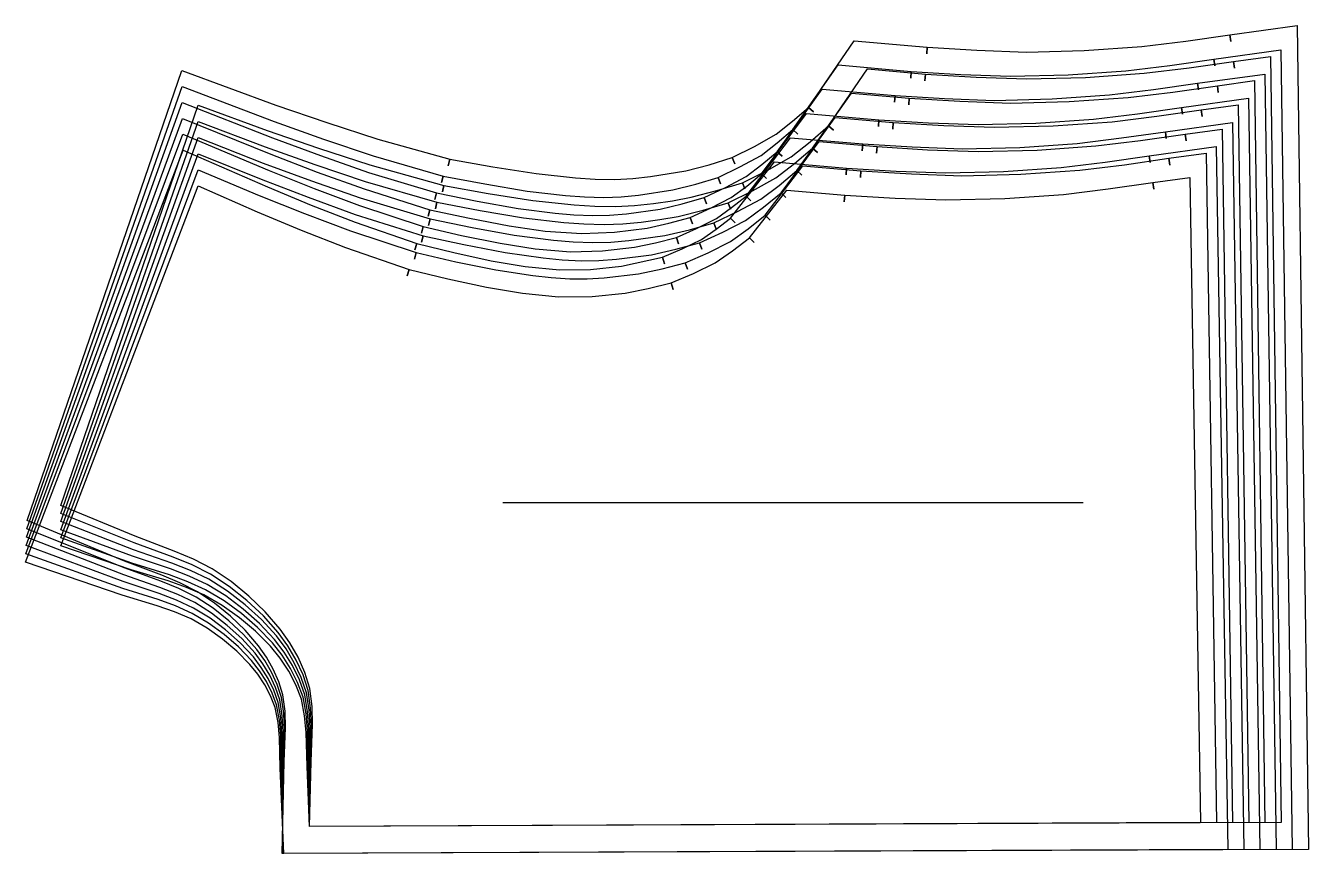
# Model space of a CAD drawing. Header units: inches. Extents: x 0 to 18.8, y 0 to 12.1.
import ezdxf

# ---------------------------------------------------------------- set-up
doc = ezdxf.new("R2010")
doc.units = ezdxf.units.IN

msp = doc.modelspace()

# ---------------------------------------------------------------- linework, layer by layer
at = {"layer": 'T001L001'}
for points in [[(3.752, 0), (3.784, 1.345), (3.804, 1.836), (3.796, 2.079), (3.765, 2.319), (3.705, 2.512), (3.623, 2.697), (3.523, 2.873), (3.407, 3.039), (3.211, 3.265), (2.995, 3.472), (2.763, 3.661), (2.514, 3.828), (2.257, 3.96), (1.992, 4.074), (1.448, 4.278), (0.021, 4.87), (2.285, 11.458), (3.661, 10.952), (4.405, 10.696), (5.153, 10.454), (6.204, 10.162), (6.182, 10.066), (6.204, 10.162), (6.834, 10.048), (7.467, 9.95), (8.043, 9.888), (8.332, 9.87), (8.621, 9.866), (8.882, 9.88), (9.142, 9.906), (9.658, 9.99), (10, 10.08), (10.338, 10.184), (10.374, 10.093), (10.338, 10.184), (10.663, 10.347), (10.979, 10.525), (11.219, 10.716), (11.451, 10.918), (11.525, 10.853), (11.451, 10.918), (12.122, 11.894), (13.191, 11.801), (13.184, 11.703), (13.191, 11.801), (13.917, 11.757), (14.643, 11.73), (15.488, 11.752), (16.331, 11.81), (16.976, 11.889), (17.619, 11.981), (17.632, 11.883), (17.619, 11.981), (18.601, 12.116), (18.766, 0.058), (3.752, 0)], [(3.757, 0), (3.772, 1.326), (3.785, 1.808), (3.775, 2.047), (3.742, 2.282), (3.681, 2.471), (3.597, 2.651), (3.497, 2.823), (3.381, 2.985), (3.186, 3.204), (2.972, 3.405), (2.741, 3.588), (2.495, 3.749), (2.241, 3.875), (1.978, 3.984), (1.441, 4.178), (0.017, 4.748), (2.288, 11.225), (3.637, 10.713), (4.359, 10.455), (5.085, 10.211), (6.107, 9.915), (6.084, 9.82), (6.107, 9.915), (6.72, 9.798), (7.335, 9.695), (7.896, 9.628), (8.177, 9.608), (8.459, 9.601), (8.713, 9.612), (8.966, 9.634), (9.47, 9.711), (9.803, 9.795), (10.133, 9.892), (10.168, 9.8), (10.133, 9.892), (10.451, 10.047), (10.76, 10.217), (10.996, 10.399), (11.223, 10.594), (11.296, 10.528), (11.223, 10.594), (11.889, 11.54), (12.955, 11.447), (12.948, 11.348), (12.955, 11.447), (13.681, 11.403), (14.407, 11.376), (15.252, 11.397), (16.095, 11.456), (16.739, 11.534), (17.383, 11.627), (17.396, 11.529), (17.383, 11.627), (18.365, 11.762), (18.53, 0.058), (3.757, 0)], [(4.155, 0.395), (4.178, 1.344), (4.199, 1.884), (4.191, 2.151), (4.157, 2.415), (4.085, 2.648), (3.985, 2.871), (3.865, 3.083), (3.725, 3.284), (3.506, 3.536), (3.264, 3.767), (3.005, 3.979), (2.727, 4.166), (2.455, 4.305), (2.174, 4.425), (1.6, 4.641), (0.513, 5.092), (2.526, 10.95), (3.531, 10.581), (4.282, 10.322), (5.037, 10.078), (6.119, 9.777), (6.097, 9.681), (6.119, 9.777), (6.768, 9.66), (7.42, 9.558), (8.024, 9.493), (8.327, 9.475), (8.63, 9.471), (8.908, 9.485), (9.186, 9.513), (9.462, 9.552), (9.736, 9.603), (10.113, 9.703), (10.486, 9.817), (10.522, 9.726), (10.486, 9.817), (10.848, 9.998), (11.199, 10.197), (11.477, 10.416), (11.745, 10.651), (11.818, 10.585), (11.745, 10.651), (12.316, 11.482), (13.165, 11.408), (13.157, 11.31), (13.165, 11.408), (13.904, 11.363), (14.643, 11.336), (15.505, 11.358), (16.366, 11.418), (17.02, 11.497), (17.672, 11.591), (17.685, 11.493), (17.672, 11.591), (18.214, 11.665), (18.367, 0.45), (4.155, 0.395)], [(3.762, 0), (3.761, 1.306), (3.767, 1.78), (3.754, 2.014), (3.719, 2.246), (3.656, 2.43), (3.572, 2.606), (3.472, 2.773), (3.356, 2.93), (3.162, 3.143), (2.948, 3.337), (2.72, 3.514), (2.476, 3.67), (2.224, 3.791), (1.965, 3.894), (1.434, 4.079), (0.013, 4.627), (2.292, 10.992), (3.612, 10.474), (4.313, 10.214), (5.018, 9.968), (6.01, 9.668), (5.986, 9.573), (6.01, 9.668), (6.606, 9.547), (7.204, 9.44), (7.749, 9.369), (8.022, 9.346), (8.296, 9.336), (8.544, 9.343), (8.791, 9.363), (9.282, 9.431), (9.607, 9.509), (9.928, 9.6), (9.963, 9.508), (9.928, 9.6), (10.239, 9.747), (10.541, 9.909), (10.772, 10.083), (10.995, 10.27), (11.067, 10.203), (10.995, 10.27), (11.655, 11.185), (12.719, 11.092), (12.712, 10.994), (12.719, 11.092), (13.445, 11.048), (14.171, 11.022), (15.016, 11.043), (15.858, 11.101), (16.503, 11.18), (17.146, 11.272), (17.16, 11.175), (17.146, 11.272), (18.129, 11.408), (18.294, 0.058), (3.762, 0)], [(4.155, 0.395), (4.166, 1.33), (4.18, 1.861), (4.169, 2.124), (4.133, 2.383), (4.058, 2.611), (3.958, 2.83), (3.837, 3.038), (3.696, 3.233), (3.478, 3.479), (3.237, 3.703), (2.979, 3.908), (2.703, 4.089), (2.434, 4.223), (2.157, 4.338), (1.588, 4.543), (0.513, 4.974), (2.526, 10.713), (3.502, 10.343), (4.232, 10.082), (4.966, 9.836), (6.017, 9.531), (5.994, 9.436), (6.017, 9.531), (6.65, 9.41), (7.284, 9.304), (7.873, 9.234), (8.168, 9.213), (8.463, 9.206), (8.735, 9.217), (9.006, 9.241), (9.276, 9.276), (9.544, 9.323), (9.912, 9.416), (10.277, 9.523), (10.313, 9.432), (10.277, 9.523), (10.632, 9.696), (10.977, 9.886), (11.25, 10.097), (11.514, 10.323), (11.587, 10.257), (11.514, 10.323), (12.08, 11.128), (12.928, 11.054), (12.921, 10.955), (12.928, 11.054), (13.667, 11.009), (14.407, 10.982), (15.269, 11.004), (16.13, 11.063), (16.783, 11.143), (17.435, 11.236), (17.449, 11.139), (17.435, 11.236), (17.978, 11.311), (18.131, 0.45), (4.155, 0.395)], [(3.767, 0), (3.749, 1.286), (3.749, 1.752), (3.734, 1.982), (3.696, 2.209), (3.632, 2.389), (3.547, 2.56), (3.447, 2.723), (3.331, 2.876), (3.137, 3.082), (2.925, 3.27), (2.698, 3.441), (2.457, 3.59), (2.208, 3.706), (1.951, 3.805), (1.427, 3.979), (0.009, 4.505), (2.297, 10.759), (3.588, 10.234), (4.267, 9.973), (4.951, 9.725), (5.914, 9.421), (5.888, 9.326), (5.914, 9.421), (6.492, 9.296), (7.073, 9.185), (7.602, 9.109), (8.135, 9.071), (8.616, 9.091), (9.094, 9.152), (9.41, 9.224), (9.724, 9.308), (9.757, 9.216), (9.724, 9.308), (10.028, 9.447), (10.323, 9.601), (10.549, 9.767), (10.767, 9.946), (10.839, 9.878), (10.767, 9.946), (11.422, 10.83), (12.483, 10.738), (12.475, 10.64), (12.483, 10.738), (13.209, 10.694), (13.935, 10.667), (14.779, 10.689), (15.622, 10.747), (16.267, 10.826), (16.91, 10.918), (16.924, 10.821), (16.91, 10.918), (17.892, 11.053), (18.058, 0.058), (3.767, 0)], [(4.155, 0.395), (4.154, 1.315), (4.162, 1.838), (4.147, 2.097), (4.108, 2.352), (4.032, 2.575), (3.93, 2.789), (3.809, 2.992), (3.668, 3.182), (3.45, 3.421), (3.21, 3.64), (2.953, 3.838), (2.68, 4.012), (2.413, 4.141), (2.139, 4.25), (1.576, 4.445), (0.513, 4.856), (2.526, 10.477), (3.474, 10.105), (4.182, 9.843), (4.895, 9.595), (5.916, 9.286), (5.892, 9.19), (5.916, 9.286), (6.531, 9.16), (7.148, 9.05), (7.721, 8.975), (8.009, 8.951), (8.297, 8.941), (8.562, 8.948), (8.826, 8.969), (9.351, 9.043), (9.711, 9.129), (10.068, 9.23), (10.103, 9.138), (10.068, 9.23), (10.416, 9.394), (10.754, 9.575), (11.023, 9.778), (11.283, 9.995), (11.355, 9.928), (11.283, 9.995), (11.844, 10.773), (12.692, 10.699), (12.685, 10.601), (12.692, 10.699), (13.431, 10.655), (14.171, 10.628), (15.033, 10.649), (15.894, 10.709), (16.547, 10.789), (17.199, 10.882), (17.213, 10.785), (17.199, 10.882), (17.741, 10.957), (17.895, 0.45), (4.155, 0.395)], [(3.773, 0), (3.737, 1.266), (3.731, 1.724), (3.713, 1.95), (3.672, 2.172), (3.607, 2.347), (3.522, 2.514), (3.422, 2.673), (3.306, 2.821), (3.113, 3.021), (2.902, 3.203), (2.677, 3.368), (2.438, 3.511), (2.192, 3.621), (1.938, 3.715), (1.42, 3.879), (0.004, 4.382), (2.301, 10.527), (3.564, 9.994), (4.222, 9.732), (4.885, 9.482), (5.817, 9.174), (5.791, 9.08), (5.817, 9.174), (6.378, 9.046), (6.942, 8.93), (7.456, 8.85), (7.973, 8.806), (8.441, 8.819), (8.906, 8.873), (9.214, 8.939), (9.52, 9.017), (9.552, 8.924), (9.52, 9.017), (9.816, 9.148), (10.105, 9.293), (10.326, 9.452), (10.54, 9.622), (10.611, 9.553), (10.54, 9.622), (11.189, 10.476), (12.246, 10.384), (12.239, 10.285), (12.246, 10.384), (12.972, 10.34), (13.699, 10.313), (14.543, 10.334), (15.386, 10.393), (16.031, 10.472), (16.674, 10.564), (16.688, 10.466), (16.674, 10.564), (17.656, 10.699), (17.822, 0.058), (3.773, 0)], [(4.155, 0.395), (4.142, 1.301), (4.143, 1.815), (4.125, 2.07), (4.083, 2.32), (4.006, 2.539), (3.903, 2.748), (3.78, 2.946), (3.64, 3.132), (3.422, 3.364), (3.183, 3.576), (2.928, 3.768), (2.656, 3.936), (2.392, 4.058), (2.121, 4.163), (1.565, 4.348), (0.513, 4.738), (2.526, 10.241), (3.445, 9.867), (4.132, 9.603), (4.823, 9.353), (5.815, 9.04), (5.789, 8.945), (5.815, 9.04), (6.412, 8.911), (7.013, 8.795), (7.57, 8.716), (7.849, 8.689), (8.13, 8.675), (8.388, 8.68), (8.646, 8.697), (9.158, 8.762), (9.51, 8.842), (9.859, 8.936), (9.893, 8.844), (9.859, 8.936), (10.2, 9.092), (10.532, 9.265), (10.797, 9.459), (11.052, 9.668), (11.123, 9.6), (11.052, 9.668), (11.608, 10.419), (12.456, 10.345), (12.449, 10.247), (12.456, 10.345), (13.195, 10.3), (13.935, 10.273), (14.797, 10.295), (15.658, 10.355), (16.311, 10.434), (16.963, 10.528), (16.977, 10.43), (16.963, 10.528), (17.505, 10.603), (17.658, 0.45), (4.155, 0.395)], [(3.778, 0), (3.726, 1.246), (3.714, 1.695), (3.692, 1.917), (3.649, 2.135), (3.583, 2.306), (3.497, 2.468), (3.397, 2.622), (3.281, 2.766), (3.089, 2.96), (2.88, 3.136), (2.656, 3.294), (2.42, 3.432), (2.176, 3.537), (1.925, 3.625), (1.414, 3.78), (0, 4.26), (2.306, 10.295), (3.54, 9.755), (4.177, 9.49), (4.819, 9.239), (5.721, 8.927), (5.693, 8.833), (5.721, 8.927), (6.265, 8.795), (6.812, 8.675), (7.31, 8.59), (7.812, 8.541), (8.266, 8.547), (8.719, 8.593), (9.316, 8.725), (9.346, 8.631), (9.316, 8.725), (9.605, 8.848), (9.887, 8.985), (10.104, 9.136), (10.313, 9.298), (10.382, 9.228), (10.313, 9.298), (10.957, 10.121), (12.01, 10.029), (12.003, 9.931), (12.01, 10.029), (12.736, 9.986), (13.462, 9.959), (14.307, 9.98), (15.15, 10.039), (15.795, 10.117), (16.438, 10.209), (16.451, 10.112), (16.438, 10.209), (17.419, 10.345), (17.586, 0.058), (3.778, 0)], [(4.155, 0.395), (4.131, 1.286), (4.124, 1.792), (4.104, 2.042), (4.059, 2.288), (3.979, 2.503), (3.875, 2.707), (3.752, 2.9), (3.611, 3.081), (3.393, 3.307), (3.156, 3.512), (2.902, 3.698), (2.633, 3.859), (2.372, 3.976), (2.103, 4.076), (1.553, 4.25), (0.513, 4.619), (2.526, 10.005), (3.416, 9.629), (4.081, 9.364), (4.752, 9.111), (5.713, 8.794), (5.687, 8.699), (5.713, 8.794), (6.294, 8.661), (6.877, 8.541), (7.418, 8.457), (7.69, 8.427), (7.963, 8.41), (8.215, 8.412), (8.466, 8.425), (8.966, 8.482), (9.31, 8.556), (9.651, 8.643), (9.683, 8.55), (9.651, 8.643), (9.984, 8.791), (10.31, 8.954), (10.57, 9.141), (10.821, 9.34), (10.891, 9.271), (10.821, 9.34), (11.372, 10.065), (12.22, 9.991), (12.212, 9.893), (12.22, 9.991), (12.959, 9.946), (13.698, 9.919), (14.561, 9.941), (15.421, 10), (16.075, 10.08), (16.727, 10.174), (16.74, 10.076), (16.727, 10.174), (17.269, 10.248), (17.422, 0.45), (4.155, 0.395)], [(4.155, 0.395), (4.119, 1.271), (4.105, 1.769), (4.082, 2.015), (4.034, 2.257), (3.953, 2.466), (3.848, 2.666), (3.724, 2.855), (3.583, 3.031), (3.365, 3.25), (3.129, 3.448), (2.877, 3.627), (2.609, 3.783), (2.351, 3.894), (2.085, 3.988), (1.542, 4.152), (0.513, 4.501), (2.526, 9.769), (3.387, 9.392), (4.031, 9.124), (4.681, 8.87), (5.612, 8.548), (5.584, 8.454), (5.612, 8.548), (6.175, 8.411), (6.741, 8.287), (7.267, 8.198), (7.797, 8.145), (8.286, 8.153), (8.773, 8.202), (9.109, 8.269), (9.442, 8.349), (9.473, 8.256), (9.442, 8.349), (9.769, 8.489), (10.087, 8.644), (10.343, 8.822), (10.59, 9.012), (10.659, 8.943), (10.59, 9.012), (11.135, 9.71), (11.984, 9.636), (11.976, 9.538), (11.984, 9.636), (12.723, 9.592), (13.462, 9.565), (14.324, 9.586), (15.185, 9.646), (15.839, 9.726), (16.491, 9.819), (16.504, 9.722), (16.491, 9.819), (17.033, 9.894), (17.186, 0.45), (4.155, 0.395)], [(6.981, 5.137), (15.474, 5.137)]]:
    msp.add_lwpolyline(points, dxfattribs=at)

doc.saveas('drawing.dxf')
